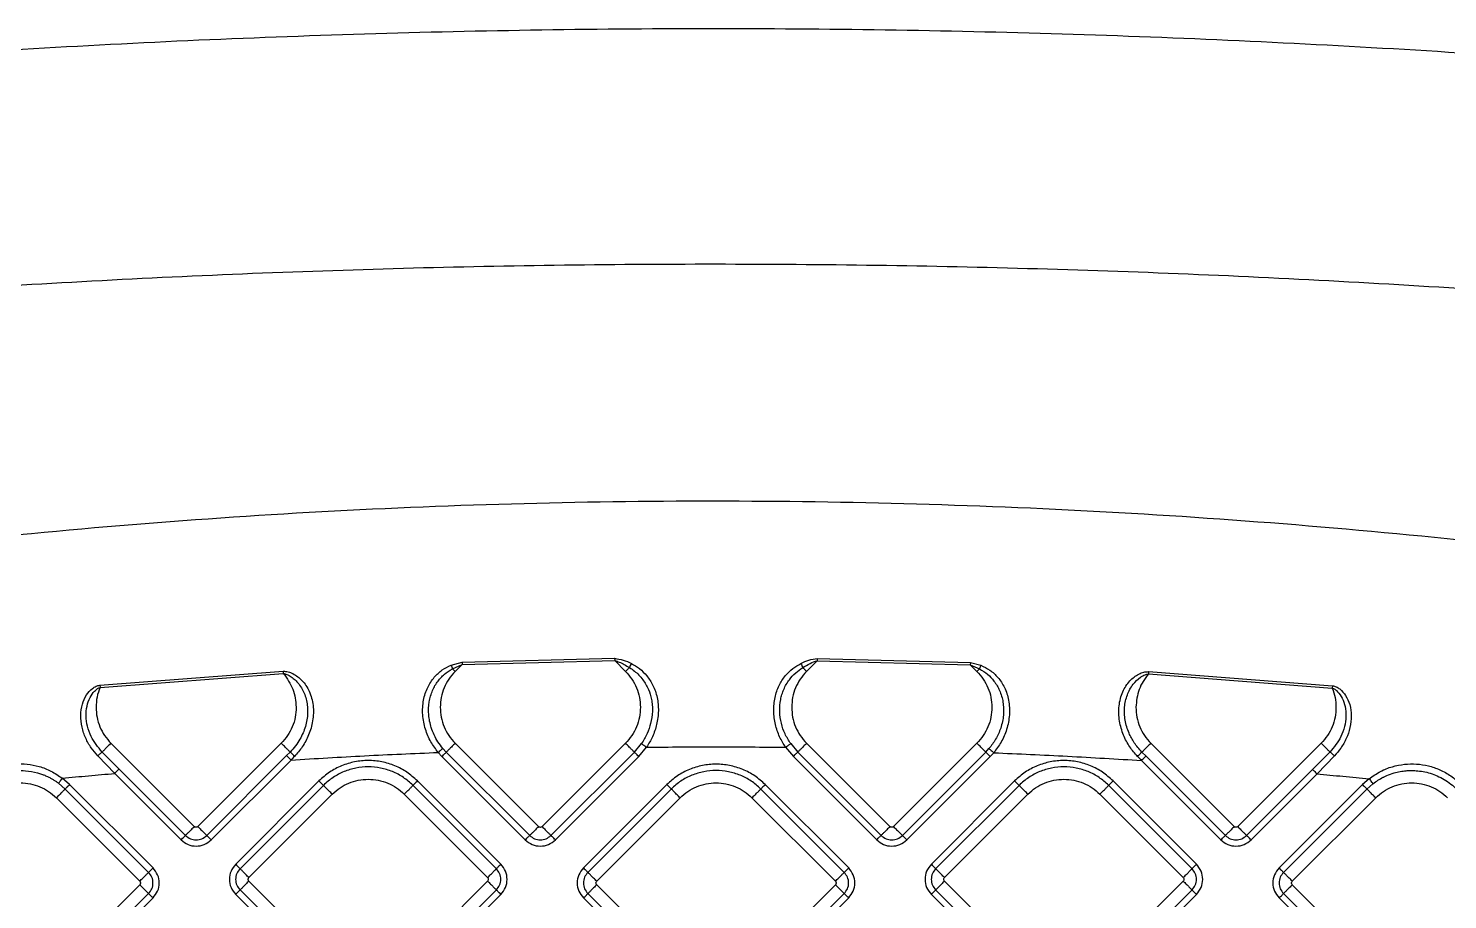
# Model space of a CAD drawing. Extents: x 400 to 501, y 484 to 634.
# Drawn here: x 445.02 to 456.23, y 563.69 to 570.58 of the extents above; entities that cross this region are included whole.
import ezdxf

# ---------------------------------------------------------------- set-up
doc = ezdxf.new("R2010")
doc.units = 0
doc.header["$MEASUREMENT"] = 0
doc.layers.add('DIM', color=3, linetype='Continuous')
doc.layers.add('GEOMETRY', color=3, linetype='Continuous', lineweight=25)

# ---------------------------------------------------------------- blocks, each defined once
blk = doc.blocks.new('2026 GRANDEE')
at = {"layer": 'GEOMETRY', "ltscale": 16}
for p, q in [((-2.069, -31.296), (-1.982, -31.273)), ((-1.982, -31.273), (-0.776, -31.242)), ((-1.982, -31.291), (-0.775, -31.26)), ((-1.982, -31.273), (-1.982, -31.291)), ((-0.776, -31.242), (-0.775, -31.26)), ((-0.775, -31.26), (-0.69, -31.345)), ((0.825, -31.261), (0.74, -31.345)), ((0.825, -31.243), (2.035, -31.275)), ((0.825, -31.243), (0.825, -31.261)), ((0.825, -31.261), (2.034, -31.293)), ((2.035, -31.275), (2.034, -31.293)), ((2.035, -31.275), (2.118, -31.297)), ((-4.843, -31.454), (-3.395, -31.344)), ((-4.841, -31.472), (-3.394, -31.361)), ((-2.058, -31.324), (-1.982, -31.291)), ((-2.058, -31.324), (-2.036, -31.345)), ((-1.982, -31.291), (-2.036, -31.345)), ((2.034, -31.293), (2.107, -31.324)), ((2.034, -31.293), (2.086, -31.345)), ((2.107, -31.324), (2.086, -31.345)), ((3.443, -31.347), (3.442, -31.364)), ((3.442, -31.364), (4.893, -31.477)), ((3.443, -31.347), (4.895, -31.459)), ((-4.843, -31.454), (-4.841, -31.472)), ((-4.097, -32.572), (-4.756, -31.913)), ((-3.41, -31.913), (-4.069, -32.572)), ((-2.133, -31.954), (-2.106, -31.983)), ((-1.377, -32.572), (-2.036, -31.913)), ((-0.69, -31.913), (-1.349, -32.572)), ((-0.62, -31.983), (-0.564, -31.916)), ((-0.586, -32.018), (-0.524, -31.944)), ((0.574, -31.945), (0.636, -32.018)), ((0.615, -31.916), (0.671, -31.983)), ((1.399, -32.572), (0.74, -31.913)), ((2.086, -31.913), (1.427, -32.572)), ((2.156, -31.983), (2.181, -31.956)), ((4.119, -32.572), (3.46, -31.913)), ((4.806, -31.913), (4.147, -32.572)), ((-4.726, -32.152), (-4.86, -32.013)), ((-4.692, -32.117), (-4.825, -31.983)), ((-3.999, -32.642), (-3.368, -32.011)), ((-3.964, -32.677), (-3.333, -32.046)), ((-3.34, -31.983), (-3.368, -32.011)), ((-2.17, -31.986), (-2.141, -32.018)), ((-2.141, -32.018), (-1.482, -32.677)), ((-2.106, -31.983), (-1.447, -32.642)), ((-1.279, -32.642), (-0.62, -31.983)), ((-1.244, -32.677), (-0.586, -32.018)), ((0.636, -32.018), (1.295, -32.677)), ((0.671, -31.983), (1.329, -32.642)), ((1.497, -32.642), (2.156, -31.983)), ((1.532, -32.677), (2.191, -32.018)), ((2.191, -32.018), (2.219, -31.988)), ((3.387, -32.049), (4.014, -32.677)), ((3.422, -32.015), (3.39, -31.983)), ((3.422, -32.015), (4.049, -32.642)), ((4.875, -31.983), (4.738, -32.121)), ((4.91, -32.013), (4.773, -32.156)), ((-4.726, -32.152), (-4.201, -32.677)), ((-4.692, -32.117), (-4.167, -32.642)), ((4.217, -32.642), (4.738, -32.121)), ((4.252, -32.677), (4.773, -32.156)), ((-5.117, -32.275), (-5.169, -32.229)), ((-5.082, -32.24), (-5.14, -32.19)), ((-4.458, -32.934), (-5.117, -32.275)), ((-4.423, -32.899), (-5.082, -32.24)), ((-3.112, -32.211), (-3.77, -32.87)), ((-3.077, -32.246), (-3.736, -32.905)), ((-1.71, -32.905), (-2.369, -32.246)), ((-1.675, -32.87), (-2.334, -32.211)), ((-0.364, -32.24), (-1.022, -32.899)), ((-0.329, -32.275), (-0.988, -32.934)), ((1.038, -32.934), (0.379, -32.275)), ((1.073, -32.899), (0.414, -32.24)), ((2.384, -32.211), (1.726, -32.87)), ((2.419, -32.246), (1.76, -32.905)), ((3.786, -32.905), (3.127, -32.246)), ((3.821, -32.87), (3.162, -32.211)), ((5.132, -32.24), (4.474, -32.899)), ((5.167, -32.275), (4.508, -32.934)), ((5.184, -32.194), (5.132, -32.24)), ((5.214, -32.233), (5.167, -32.275)), ((-5.187, -32.345), (-4.528, -33.003)), ((-3.666, -32.975), (-3.007, -32.316)), ((-2.439, -32.316), (-1.78, -32.975)), ((-0.918, -33.003), (-0.259, -32.345)), ((0.309, -32.345), (0.968, -33.003)), ((1.83, -32.975), (2.489, -32.316)), ((3.057, -32.316), (3.716, -32.975)), ((4.578, -33.003), (5.237, -32.345)), ((-4.528, -33.032), (-5.187, -33.69)), ((-3.736, -33.073), (-3.077, -33.732)), ((-3.007, -33.662), (-3.666, -33.003)), ((-1.78, -33.003), (-2.439, -33.662)), ((-2.369, -33.732), (-1.71, -33.073)), ((-0.259, -33.69), (-0.918, -33.032)), ((0.968, -33.032), (0.309, -33.69)), ((1.76, -33.073), (2.419, -33.732)), ((2.489, -33.662), (1.83, -33.003)), ((3.716, -33.003), (3.057, -33.662)), ((3.127, -33.732), (3.786, -33.073)), ((5.237, -33.69), (4.578, -33.032)), ((-5.117, -33.76), (-4.458, -33.101)), ((-5.082, -33.795), (-4.423, -33.136)), ((-3.77, -33.108), (-3.112, -33.767)), ((-2.334, -33.767), (-1.675, -33.108)), ((-1.022, -33.136), (-0.364, -33.795)), ((-0.988, -33.101), (-0.329, -33.76)), ((0.379, -33.76), (1.038, -33.101)), ((0.414, -33.795), (1.073, -33.136)), ((1.726, -33.108), (2.384, -33.767)), ((3.162, -33.767), (3.821, -33.108)), ((4.474, -33.136), (5.132, -33.795)), ((4.508, -33.101), (5.167, -33.76))]:
    blk.add_line(p, q, dxfattribs=at)
for points, knots in [([(-9.6, -26.76), (-9.143, -26.716), (-8.227, -26.628), (-6.844, -26.517), (-5.455, -26.424), (-4.062, -26.351), (-2.664, -26.3), (-1.265, -26.269), (0.136, -26.26), (1.536, -26.273), (2.935, -26.308), (4.332, -26.364), (5.725, -26.441), (7.113, -26.538), (8.495, -26.652), (9.409, -26.742), (9.866, -26.787)], [0, 0, 0, 0, 0.0715049, 0.142969, 0.2144031, 0.2858153, 0.3572122, 0.4285994, 0.4999823, 0.5713661, 0.6427545, 0.7141528, 0.7855683, 0.857009, 0.9284836, 1, 1, 1, 1]), ([(8.961, -28.564), (8.543, -28.526), (7.709, -28.45), (6.448, -28.354), (5.184, -28.274), (3.916, -28.21), (2.645, -28.164), (1.373, -28.135), (0.1, -28.125), (-1.174, -28.132), (-2.446, -28.158), (-3.717, -28.202), (-4.986, -28.263), (-6.251, -28.341), (-7.512, -28.434), (-8.347, -28.508), (-8.765, -28.546)], [0, 0, 0, 0, 0.0717224, 0.1433, 0.2147663, 0.2861506, 0.3574778, 0.4287693, 0.5000433, 0.5713156, 0.6426032, 0.7139244, 0.7852992, 0.8567506, 0.9283063, 1, 1, 1, 1]), ([(8.089, -30.581), (7.559, -30.509), (6.5, -30.365), (4.905, -30.206), (3.308, -30.09), (1.709, -30.019), (0.109, -29.993), (-1.491, -30.012), (-3.09, -30.077), (-4.687, -30.188), (-6.282, -30.341), (-7.342, -30.48), (-7.872, -30.55)], [0, 0, 0, 0, 0.100184, 0.200246, 0.30022, 0.400138, 0.500025, 0.599911, 0.699822, 0.799787, 0.899835, 1, 1, 1, 1]), ([(-0.776, -31.242), (-0.753, -31.246), (-0.707, -31.252), (-0.665, -31.272), (-0.644, -31.283)], [0, 0, 0, 0, 0.494165, 1, 1, 1, 1]), ([(-0.775, -31.26), (-0.763, -31.264), (-0.737, -31.271), (-0.699, -31.291), (-0.673, -31.307), (-0.659, -31.315)], [0, 0, 0, 0, 0.291844, 0.639754, 1, 1, 1, 1]), ([(-0.644, -31.283), (-0.622, -31.295), (-0.577, -31.322), (-0.518, -31.381), (-0.469, -31.457), (-0.436, -31.552), (-0.427, -31.657), (-0.441, -31.763), (-0.473, -31.861), (-0.507, -31.917), (-0.524, -31.944)], [0, 0, 0, 0, 0.099809, 0.208448, 0.328702, 0.461485, 0.602755, 0.743567, 0.87672, 1, 1, 1, 1]), ([(0.574, -31.945), (0.558, -31.918), (0.523, -31.861), (0.491, -31.764), (0.477, -31.658), (0.487, -31.552), (0.519, -31.458), (0.568, -31.381), (0.627, -31.322), (0.673, -31.295), (0.695, -31.283)], [0, 0, 0, 0, 0.1231739, 0.2562384, 0.3970503, 0.5383529, 0.6712251, 0.7915197, 0.9001936, 1, 1, 1, 1]), ([(0.695, -31.283), (0.716, -31.273), (0.757, -31.253), (0.802, -31.246), (0.825, -31.243)], [0, 0, 0, 0, 0.505797, 1, 1, 1, 1]), ([(0.695, -31.283), (0.698, -31.288), (0.703, -31.299), (0.708, -31.309), (0.71, -31.315)], [0, 0, 0, 0, 0.4999998, 1, 1, 1, 1]), ([(0.71, -31.315), (0.729, -31.303), (0.765, -31.281), (0.805, -31.267), (0.825, -31.261)], [0, 0, 0, 0, 0.517812, 1, 1, 1, 1]), ([(-3.395, -31.344), (-3.382, -31.345), (-3.355, -31.346), (-3.302, -31.369), (-3.239, -31.417), (-3.183, -31.504), (-3.153, -31.615), (-3.157, -31.735), (-3.189, -31.846), (-3.239, -31.941), (-3.284, -31.993), (-3.305, -32.017)], [0, 0, 0, 0, 0.047285, 0.096728, 0.205341, 0.331028, 0.472874, 0.619309, 0.757575, 0.883956, 1, 1, 1, 1]), ([(-3.395, -31.344), (-3.395, -31.347), (-3.395, -31.352), (-3.395, -31.358), (-3.394, -31.361)], [0, 0, 0, 0, 0.5, 1, 1, 1, 1]), ([(-3.394, -31.361), (-3.385, -31.364), (-3.362, -31.369), (-3.331, -31.388), (-3.299, -31.413), (-3.259, -31.457), (-3.22, -31.528), (-3.199, -31.626), (-3.203, -31.73), (-3.229, -31.817), (-3.263, -31.884), (-3.296, -31.936), (-3.325, -31.967), (-3.34, -31.983)], [0, 0, 0, 0, 0.03895, 0.094316, 0.145461, 0.203361, 0.33417, 0.47001, 0.608583, 0.754768, 0.830078, 0.911822, 1, 1, 1, 1]), ([(-2.17, -31.986), (-2.19, -31.959), (-2.233, -31.902), (-2.275, -31.801), (-2.297, -31.688), (-2.291, -31.574), (-2.258, -31.473), (-2.206, -31.392), (-2.142, -31.332), (-2.093, -31.308), (-2.069, -31.296)], [0, 0, 0, 0, 0.123259, 0.257411, 0.400455, 0.54382, 0.676887, 0.795728, 0.902287, 1, 1, 1, 1]), ([(-2.133, -31.954), (-2.146, -31.937), (-2.173, -31.903), (-2.203, -31.848), (-2.231, -31.777), (-2.249, -31.689), (-2.246, -31.604), (-2.231, -31.54), (-2.216, -31.497), (-2.196, -31.457), (-2.173, -31.423), (-2.148, -31.394), (-2.112, -31.358), (-2.08, -31.338), (-2.058, -31.324)], [0, 0, 0, 0, 0.089445, 0.173678, 0.258713, 0.40116, 0.541255, 0.606377, 0.673466, 0.73129, 0.792293, 0.841523, 0.892718, 1, 1, 1, 1]), ([(-0.659, -31.315), (-0.646, -31.324), (-0.619, -31.341), (-0.584, -31.374), (-0.554, -31.41), (-0.529, -31.448), (-0.503, -31.499), (-0.486, -31.555), (-0.478, -31.613), (-0.477, -31.677), (-0.488, -31.753), (-0.517, -31.84), (-0.548, -31.89), (-0.564, -31.916)], [0, 0, 0, 0, 0.073095, 0.140889, 0.211453, 0.278306, 0.342753, 0.463484, 0.533301, 0.60335, 0.743729, 0.86702, 1, 1, 1, 1]), ([(0.615, -31.916), (0.599, -31.891), (0.567, -31.841), (0.538, -31.754), (0.525, -31.661), (0.531, -31.584), (0.545, -31.527), (0.565, -31.473), (0.599, -31.413), (0.651, -31.355), (0.691, -31.328), (0.71, -31.315)], [0, 0, 0, 0, 0.130089, 0.258156, 0.397671, 0.536402, 0.595559, 0.657466, 0.788608, 0.898133, 1, 1, 1, 1]), ([(2.118, -31.297), (2.116, -31.301), (2.112, -31.31), (2.109, -31.32), (2.107, -31.324)], [0, 0, 0, 0, 0.5, 1, 1, 1, 1]), ([(2.107, -31.324), (2.129, -31.338), (2.172, -31.365), (2.216, -31.414), (2.246, -31.458), (2.266, -31.498), (2.282, -31.541), (2.293, -31.589), (2.297, -31.639), (2.296, -31.708), (2.278, -31.792), (2.238, -31.882), (2.2, -31.932), (2.181, -31.956)], [0, 0, 0, 0, 0.106177, 0.207442, 0.268457, 0.326287, 0.39331, 0.4586, 0.530046, 0.60096, 0.742964, 0.876673, 1, 1, 1, 1]), ([(2.118, -31.297), (2.142, -31.309), (2.192, -31.333), (2.256, -31.393), (2.309, -31.474), (2.341, -31.575), (2.347, -31.689), (2.325, -31.803), (2.282, -31.904), (2.239, -31.961), (2.219, -31.988)], [0, 0, 0, 0, 0.097612, 0.204118, 0.322954, 0.456124, 0.599622, 0.742694, 0.876834, 1, 1, 1, 1]), ([(3.355, -32.017), (3.334, -31.993), (3.289, -31.942), (3.24, -31.847), (3.208, -31.737), (3.204, -31.618), (3.232, -31.508), (3.288, -31.42), (3.35, -31.372), (3.403, -31.349), (3.43, -31.348), (3.443, -31.347)], [0, 0, 0, 0, 0.115923, 0.242116, 0.380119, 0.526402, 0.668419, 0.794427, 0.903256, 0.952755, 1, 1, 1, 1]), ([(3.39, -31.983), (3.379, -31.971), (3.357, -31.948), (3.329, -31.91), (3.306, -31.872), (3.278, -31.814), (3.259, -31.749), (3.251, -31.679), (3.252, -31.612), (3.27, -31.53), (3.314, -31.449), (3.362, -31.402), (3.396, -31.381), (3.417, -31.37), (3.433, -31.367), (3.442, -31.364)], [0, 0, 0, 0, 0.066627, 0.12966, 0.189099, 0.245139, 0.39113, 0.461379, 0.529755, 0.666082, 0.796897, 0.905791, 0.935652, 0.961147, 1, 1, 1, 1]), ([(-4.86, -32.013), (-4.878, -31.993), (-4.915, -31.95), (-4.958, -31.873), (-4.988, -31.786), (-4.998, -31.694), (-4.986, -31.606), (-4.954, -31.533), (-4.912, -31.486), (-4.874, -31.461), (-4.853, -31.457), (-4.843, -31.454)], [0, 0, 0, 0, 0.121566, 0.252461, 0.392262, 0.53598, 0.673421, 0.796593, 0.904145, 0.953142, 1, 1, 1, 1]), ([(-4.825, -31.983), (-4.857, -31.943), (-4.908, -31.882), (-4.943, -31.781), (-4.955, -31.699), (-4.948, -31.621), (-4.925, -31.554), (-4.893, -31.508), (-4.864, -31.482), (-4.848, -31.475), (-4.841, -31.472)], [0, 0, 0, 0, 0.2559231, 0.4024635, 0.5416886, 0.6795868, 0.802968, 0.9099083, 0.9623742, 1, 1, 1, 1]), ([(4.893, -31.477), (4.9, -31.48), (4.916, -31.486), (4.945, -31.513), (4.975, -31.558), (4.998, -31.625), (5.005, -31.702), (4.993, -31.783), (4.957, -31.883), (4.907, -31.944), (4.875, -31.983)], [0, 0, 0, 0, 0.0375167, 0.089894, 0.1969002, 0.3205002, 0.458484, 0.5975488, 0.7440856, 1, 1, 1, 1]), ([(4.895, -31.459), (4.905, -31.461), (4.926, -31.466), (4.964, -31.491), (5.004, -31.537), (5.036, -31.61), (5.048, -31.697), (5.037, -31.789), (5.007, -31.875), (4.964, -31.951), (4.928, -31.993), (4.91, -32.013)], [0, 0, 0, 0, 0.04687, 0.095899, 0.203598, 0.32696, 0.464466, 0.608066, 0.747686, 0.878471, 1, 1, 1, 1]), ([(-0.524, -31.944), (-0.341, -31.943), (0.025, -31.94), (0.391, -31.943), (0.574, -31.945)], [0, 0, 0, 0, 0.4999994, 1, 1, 1, 1]), ([(-4.86, -32.013), (-4.856, -32.01), (-4.848, -32.002), (-4.837, -31.993), (-4.829, -31.985), (-4.826, -31.983), (-4.825, -31.983)], [0, 0, 0, 0, 0.2499971, 0.5, 0.7500029, 1, 1, 1, 1]), ([(-3.305, -32.017), (-3.309, -32.013), (-3.317, -32.005), (-3.328, -31.994), (-3.337, -31.986), (-3.339, -31.984), (-3.34, -31.983)], [0, 0, 0, 0, 0.249996, 0.5, 0.750004, 1, 1, 1, 1]), ([(-3.333, -32.046), (-3.139, -32.034), (-2.752, -32.011), (-2.364, -31.994), (-2.17, -31.986)], [0, 0, 0, 0, 0.500052, 1, 1, 1, 1]), ([(-3.305, -32.017), (-3.31, -32.022), (-3.319, -32.032), (-3.329, -32.041), (-3.333, -32.046)], [0, 0, 0, 0, 0.500027, 1, 1, 1, 1]), ([(2.219, -31.988), (2.413, -31.997), (2.803, -32.014), (3.192, -32.038), (3.387, -32.049)], [0, 0, 0, 0, 0.499947, 1, 1, 1, 1]), ([(3.355, -32.017), (3.359, -32.013), (3.368, -32.005), (3.378, -31.994), (3.387, -31.986), (3.389, -31.984), (3.39, -31.983)], [0, 0, 0, 0, 0.249996, 0.5, 0.750004, 1, 1, 1, 1]), ([(3.387, -32.049), (3.382, -32.044), (3.371, -32.033), (3.361, -32.023), (3.355, -32.017)], [0, 0, 0, 0, 0.49997, 1, 1, 1, 1]), ([(4.91, -32.013), (4.906, -32.01), (4.898, -32.002), (4.888, -31.992), (4.879, -31.985), (4.876, -31.983), (4.875, -31.983)], [0, 0, 0, 0, 0.249997, 0.5, 0.750003, 1, 1, 1, 1]), ([(-5.86, -32.239), (-5.834, -32.216), (-5.784, -32.17), (-5.696, -32.122), (-5.606, -32.09), (-5.512, -32.075), (-5.416, -32.076), (-5.321, -32.095), (-5.226, -32.131), (-5.169, -32.17), (-5.14, -32.19)], [0, 0, 0, 0, 0.131662, 0.25662, 0.377564, 0.496792, 0.616354, 0.738406, 0.865341, 1, 1, 1, 1]), ([(-5.825, -32.275), (-5.801, -32.254), (-5.756, -32.213), (-5.675, -32.169), (-5.592, -32.141), (-5.509, -32.128), (-5.424, -32.129), (-5.355, -32.141), (-5.306, -32.156), (-5.278, -32.167), (-5.252, -32.178), (-5.228, -32.191), (-5.206, -32.204), (-5.187, -32.216), (-5.175, -32.225), (-5.169, -32.229)], [0, 0, 0, 0, 0.131087, 0.255985, 0.383462, 0.496877, 0.60622, 0.739103, 0.78637, 0.823275, 0.865969, 0.90324, 0.938003, 0.970256, 1, 1, 1, 1]), ([(-5.14, -32.19), (-5.071, -32.183), (-4.933, -32.17), (-4.795, -32.158), (-4.726, -32.152)], [0, 0, 0, 0, 0.500035, 1, 1, 1, 1]), ([(4.773, -32.156), (4.841, -32.162), (4.978, -32.174), (5.116, -32.188), (5.184, -32.194)], [0, 0, 0, 0, 0.499965, 1, 1, 1, 1]), ([(5.184, -32.194), (5.214, -32.174), (5.271, -32.133), (5.366, -32.096), (5.463, -32.077), (5.559, -32.075), (5.654, -32.089), (5.745, -32.121), (5.834, -32.17), (5.884, -32.216), (5.91, -32.239)], [0, 0, 0, 0, 0.13516, 0.262306, 0.384418, 0.503945, 0.623023, 0.743794, 0.868553, 1, 1, 1, 1]), ([(5.214, -32.233), (5.241, -32.215), (5.27, -32.195), (5.304, -32.178), (5.314, -32.173), (5.339, -32.162), (5.378, -32.148), (5.429, -32.137), (5.475, -32.13), (5.516, -32.128), (5.562, -32.13), (5.612, -32.136), (5.668, -32.15), (5.724, -32.17), (5.779, -32.199), (5.83, -32.233), (5.861, -32.262), (5.875, -32.275)], [0, 0, 0, 0, 0.134267, 0.144566, 0.159215, 0.178215, 0.261255, 0.330865, 0.394459, 0.452043, 0.503622, 0.582264, 0.662487, 0.744303, 0.827459, 0.918933, 1, 1, 1, 1]), ([(-4.069, -32.572), (-4.071, -32.574), (-4.075, -32.577), (-4.083, -32.578), (-4.091, -32.577), (-4.095, -32.574), (-4.097, -32.572)], [0, 0, 0, 0, 0.250227, 0.500001, 0.749773, 1, 1, 1, 1]), ([(-1.349, -32.572), (-1.351, -32.574), (-1.355, -32.577), (-1.363, -32.579), (-1.371, -32.577), (-1.375, -32.574), (-1.377, -32.572)], [0, 0, 0, 0, 0.250227, 0.500001, 0.749773, 1, 1, 1, 1]), ([(1.427, -32.572), (1.425, -32.574), (1.421, -32.577), (1.413, -32.578), (1.405, -32.577), (1.401, -32.574), (1.399, -32.572)], [0, 0, 0, 0, 0.2502111, 0.5001356, 0.7500615, 1, 1, 1, 1]), ([(4.147, -32.572), (4.145, -32.574), (4.141, -32.577), (4.133, -32.578), (4.125, -32.577), (4.121, -32.574), (4.119, -32.572)], [0, 0, 0, 0, 0.250211, 0.500136, 0.750062, 1, 1, 1, 1]), ([(-4.201, -32.677), (-4.184, -32.69), (-4.149, -32.718), (-4.083, -32.73), (-4.016, -32.718), (-3.981, -32.69), (-3.964, -32.677)], [0, 0, 0, 0, 0.250039, 0.499994, 0.749965, 1, 1, 1, 1]), ([(-4.167, -32.642), (-4.154, -32.652), (-4.13, -32.671), (-4.083, -32.679), (-4.036, -32.671), (-4.011, -32.652), (-3.999, -32.642)], [0, 0, 0, 0, 0.2499848, 0.4999945, 0.7500184, 1, 1, 1, 1]), ([(-1.482, -32.677), (-1.465, -32.691), (-1.43, -32.718), (-1.363, -32.73), (-1.296, -32.718), (-1.262, -32.691), (-1.244, -32.677)], [0, 0, 0, 0, 0.250039, 0.499994, 0.749965, 1, 1, 1, 1]), ([(-1.447, -32.642), (-1.435, -32.652), (-1.41, -32.671), (-1.363, -32.679), (-1.316, -32.671), (-1.292, -32.652), (-1.279, -32.642)], [0, 0, 0, 0, 0.249985, 0.499995, 0.750018, 1, 1, 1, 1]), ([(1.295, -32.677), (1.312, -32.69), (1.347, -32.718), (1.413, -32.73), (1.48, -32.718), (1.515, -32.69), (1.532, -32.677)], [0, 0, 0, 0, 0.250033, 0.500005, 0.749962, 1, 1, 1, 1]), ([(1.329, -32.642), (1.342, -32.652), (1.366, -32.671), (1.413, -32.679), (1.46, -32.671), (1.485, -32.652), (1.497, -32.642)], [0, 0, 0, 0, 0.2499889, 0.5000051, 0.7500112, 1, 1, 1, 1]), ([(4.014, -32.677), (4.031, -32.691), (4.066, -32.718), (4.133, -32.73), (4.2, -32.718), (4.234, -32.691), (4.252, -32.677)], [0, 0, 0, 0, 0.250033, 0.500005, 0.749962, 1, 1, 1, 1]), ([(4.049, -32.642), (4.061, -32.652), (4.086, -32.671), (4.133, -32.679), (4.18, -32.671), (4.204, -32.652), (4.217, -32.642)], [0, 0, 0, 0, 0.249989, 0.500005, 0.750011, 1, 1, 1, 1]), ([(-4.458, -33.101), (-4.449, -33.089), (-4.429, -33.065), (-4.421, -33.018), (-4.429, -32.97), (-4.449, -32.946), (-4.458, -32.934)], [0, 0, 0, 0, 0.2499848, 0.4999945, 0.7500184, 1, 1, 1, 1]), ([(-4.423, -33.136), (-4.41, -33.119), (-4.382, -33.084), (-4.37, -33.018), (-4.382, -32.951), (-4.41, -32.916), (-4.423, -32.899)], [0, 0, 0, 0, 0.250039, 0.499994, 0.749965, 1, 1, 1, 1]), ([(-3.77, -32.87), (-3.784, -32.888), (-3.812, -32.922), (-3.824, -32.989), (-3.812, -33.056), (-3.784, -33.09), (-3.77, -33.108)], [0, 0, 0, 0, 0.250039, 0.499994, 0.749965, 1, 1, 1, 1]), ([(-3.736, -32.905), (-3.745, -32.917), (-3.765, -32.942), (-3.773, -32.989), (-3.765, -33.036), (-3.745, -33.061), (-3.736, -33.073)], [0, 0, 0, 0, 0.249985, 0.499995, 0.750018, 1, 1, 1, 1]), ([(-1.71, -33.073), (-1.701, -33.061), (-1.681, -33.036), (-1.673, -32.989), (-1.681, -32.942), (-1.701, -32.917), (-1.71, -32.905)], [0, 0, 0, 0, 0.249985, 0.499995, 0.750018, 1, 1, 1, 1]), ([(-1.675, -33.108), (-1.662, -33.09), (-1.634, -33.056), (-1.622, -32.989), (-1.634, -32.922), (-1.662, -32.888), (-1.675, -32.87)], [0, 0, 0, 0, 0.2500385, 0.4999937, 0.7499651, 1, 1, 1, 1]), ([(-1.022, -32.899), (-1.036, -32.916), (-1.064, -32.951), (-1.076, -33.018), (-1.064, -33.084), (-1.036, -33.119), (-1.022, -33.136)], [0, 0, 0, 0, 0.250039, 0.499994, 0.749965, 1, 1, 1, 1]), ([(-0.988, -32.934), (-0.997, -32.946), (-1.017, -32.97), (-1.025, -33.018), (-1.017, -33.065), (-0.997, -33.089), (-0.988, -33.101)], [0, 0, 0, 0, 0.249985, 0.499995, 0.750018, 1, 1, 1, 1]), ([(1.038, -33.101), (1.047, -33.089), (1.067, -33.065), (1.075, -33.018), (1.067, -32.97), (1.047, -32.946), (1.038, -32.934)], [0, 0, 0, 0, 0.249985, 0.499995, 0.750018, 1, 1, 1, 1]), ([(1.073, -33.136), (1.086, -33.119), (1.114, -33.084), (1.126, -33.018), (1.114, -32.951), (1.086, -32.916), (1.073, -32.899)], [0, 0, 0, 0, 0.2500385, 0.4999937, 0.7499651, 1, 1, 1, 1]), ([(1.726, -32.87), (1.712, -32.888), (1.684, -32.922), (1.672, -32.989), (1.684, -33.056), (1.712, -33.09), (1.726, -33.108)], [0, 0, 0, 0, 0.2500385, 0.4999937, 0.7499651, 1, 1, 1, 1]), ([(1.76, -32.905), (1.751, -32.917), (1.731, -32.942), (1.723, -32.989), (1.731, -33.036), (1.751, -33.061), (1.76, -33.073)], [0, 0, 0, 0, 0.249985, 0.499995, 0.750018, 1, 1, 1, 1]), ([(3.786, -33.073), (3.795, -33.061), (3.815, -33.036), (3.823, -32.989), (3.815, -32.942), (3.795, -32.917), (3.786, -32.905)], [0, 0, 0, 0, 0.249985, 0.499995, 0.750018, 1, 1, 1, 1]), ([(3.821, -33.108), (3.834, -33.09), (3.862, -33.056), (3.874, -32.989), (3.862, -32.922), (3.834, -32.888), (3.821, -32.87)], [0, 0, 0, 0, 0.250039, 0.499994, 0.749965, 1, 1, 1, 1]), ([(4.474, -32.899), (4.46, -32.916), (4.432, -32.951), (4.42, -33.018), (4.432, -33.084), (4.46, -33.119), (4.474, -33.136)], [0, 0, 0, 0, 0.250039, 0.499994, 0.749965, 1, 1, 1, 1]), ([(4.508, -32.934), (4.499, -32.946), (4.479, -32.97), (4.471, -33.018), (4.479, -33.065), (4.499, -33.089), (4.508, -33.101)], [0, 0, 0, 0, 0.249985, 0.499995, 0.750018, 1, 1, 1, 1]), ([(-4.528, -33.003), (-4.526, -33.005), (-4.523, -33.01), (-4.522, -33.018), (-4.523, -33.025), (-4.526, -33.03), (-4.528, -33.032)], [0, 0, 0, 0, 0.250227, 0.500001, 0.749773, 1, 1, 1, 1]), ([(-3.666, -33.003), (-3.667, -33.001), (-3.671, -32.997), (-3.672, -32.989), (-3.671, -32.981), (-3.667, -32.977), (-3.666, -32.975)], [0, 0, 0, 0, 0.2502271, 0.500001, 0.7497726, 1, 1, 1, 1]), ([(-1.78, -32.975), (-1.778, -32.977), (-1.775, -32.981), (-1.774, -32.989), (-1.775, -32.997), (-1.778, -33.001), (-1.78, -33.003)], [0, 0, 0, 0, 0.250227, 0.500001, 0.749773, 1, 1, 1, 1]), ([(-0.918, -33.032), (-0.919, -33.03), (-0.923, -33.025), (-0.924, -33.018), (-0.923, -33.01), (-0.919, -33.005), (-0.918, -33.003)], [0, 0, 0, 0, 0.250227, 0.500001, 0.749773, 1, 1, 1, 1]), ([(0.968, -33.003), (0.97, -33.005), (0.973, -33.01), (0.974, -33.018), (0.973, -33.025), (0.97, -33.03), (0.968, -33.032)], [0, 0, 0, 0, 0.250227, 0.500001, 0.749773, 1, 1, 1, 1]), ([(1.83, -33.003), (1.829, -33.001), (1.825, -32.997), (1.824, -32.989), (1.825, -32.981), (1.829, -32.977), (1.83, -32.975)], [0, 0, 0, 0, 0.2502271, 0.500001, 0.7497726, 1, 1, 1, 1]), ([(3.716, -32.975), (3.718, -32.977), (3.721, -32.981), (3.722, -32.989), (3.721, -32.997), (3.718, -33.001), (3.716, -33.003)], [0, 0, 0, 0, 0.2502271, 0.500001, 0.7497726, 1, 1, 1, 1]), ([(4.578, -33.032), (4.577, -33.03), (4.573, -33.025), (4.572, -33.018), (4.573, -33.01), (4.577, -33.005), (4.578, -33.003)], [0, 0, 0, 0, 0.250227, 0.500001, 0.749773, 1, 1, 1, 1])]:
    blk.add_open_spline(points, degree=3, knots=knots, dxfattribs=at)
for points in [[(-0.644, -31.283), (-0.647, -31.288), (-0.653, -31.298), (-0.657, -31.309), (-0.659, -31.315)], [(-3.394, -31.361), (-3.365, -31.401), (-3.306, -31.481), (-3.297, -31.58), (-3.292, -31.629)], [(-2.036, -31.345), (-2.054, -31.365), (-2.089, -31.404), (-2.125, -31.475), (-2.149, -31.55), (-2.152, -31.603), (-2.154, -31.629)], [(-2.069, -31.296), (-2.067, -31.301), (-2.063, -31.31), (-2.059, -31.319), (-2.058, -31.324)], [(-0.659, -31.315), (-0.664, -31.319), (-0.674, -31.329), (-0.685, -31.34), (-0.69, -31.345)], [(-0.69, -31.345), (-0.673, -31.365), (-0.638, -31.404), (-0.601, -31.475), (-0.577, -31.55), (-0.574, -31.603), (-0.573, -31.629)], [(0.74, -31.345), (0.723, -31.365), (0.688, -31.404), (0.651, -31.475), (0.627, -31.55), (0.624, -31.603), (0.623, -31.629)], [(0.71, -31.315), (0.715, -31.32), (0.725, -31.329), (0.735, -31.34), (0.74, -31.345)], [(2.086, -31.345), (2.104, -31.365), (2.139, -31.404), (2.175, -31.475), (2.2, -31.55), (2.203, -31.603), (2.204, -31.629)], [(3.442, -31.364), (3.413, -31.404), (3.356, -31.483), (3.347, -31.581), (3.342, -31.629)], [(-4.841, -31.472), (-4.851, -31.497), (-4.869, -31.548), (-4.872, -31.602), (-4.873, -31.629)], [(4.895, -31.459), (4.895, -31.462), (4.894, -31.468), (4.894, -31.474), (4.893, -31.477)], [(4.893, -31.477), (4.902, -31.501), (4.92, -31.551), (4.922, -31.603), (4.923, -31.629)], [(-4.873, -31.629), (-4.872, -31.656), (-4.869, -31.708), (-4.845, -31.784), (-4.808, -31.854), (-4.773, -31.894), (-4.756, -31.913)], [(-3.292, -31.629), (-3.293, -31.656), (-3.296, -31.708), (-3.321, -31.784), (-3.357, -31.854), (-3.392, -31.894), (-3.41, -31.913)], [(-2.154, -31.629), (-2.152, -31.656), (-2.149, -31.708), (-2.125, -31.784), (-2.089, -31.854), (-2.054, -31.894), (-2.036, -31.913)], [(-0.573, -31.629), (-0.574, -31.656), (-0.577, -31.708), (-0.601, -31.784), (-0.638, -31.854), (-0.673, -31.894), (-0.69, -31.913)], [(0.623, -31.629), (0.624, -31.656), (0.627, -31.708), (0.651, -31.784), (0.688, -31.854), (0.723, -31.894), (0.74, -31.913)], [(2.204, -31.629), (2.203, -31.656), (2.2, -31.708), (2.175, -31.784), (2.139, -31.854), (2.104, -31.894), (2.086, -31.913)], [(3.342, -31.629), (3.344, -31.656), (3.347, -31.708), (3.371, -31.784), (3.407, -31.854), (3.442, -31.894), (3.46, -31.913)], [(4.923, -31.629), (4.922, -31.656), (4.919, -31.708), (4.895, -31.784), (4.858, -31.854), (4.823, -31.894), (4.806, -31.913)], [(-4.756, -31.913), (-4.764, -31.921), (-4.78, -31.937), (-4.801, -31.959), (-4.818, -31.975), (-4.822, -31.98), (-4.825, -31.983)], [(-3.34, -31.983), (-3.342, -31.981), (-3.347, -31.976), (-3.363, -31.96), (-3.385, -31.938), (-3.401, -31.922), (-3.41, -31.913)], [(-2.17, -31.986), (-2.166, -31.982), (-2.157, -31.974), (-2.145, -31.965), (-2.136, -31.957), (-2.134, -31.955), (-2.133, -31.954)], [(-2.036, -31.913), (-2.044, -31.922), (-2.061, -31.938), (-2.083, -31.96), (-2.099, -31.976), (-2.104, -31.981), (-2.106, -31.983)], [(-0.62, -31.983), (-0.623, -31.981), (-0.627, -31.976), (-0.644, -31.96), (-0.665, -31.938), (-0.682, -31.922), (-0.69, -31.913)], [(-0.564, -31.916), (-0.563, -31.917), (-0.56, -31.919), (-0.551, -31.925), (-0.538, -31.934), (-0.529, -31.941), (-0.524, -31.944)], [(0.574, -31.945), (0.579, -31.941), (0.589, -31.935), (0.601, -31.926), (0.611, -31.919), (0.613, -31.917), (0.615, -31.916)], [(0.74, -31.913), (0.732, -31.922), (0.716, -31.938), (0.694, -31.96), (0.677, -31.976), (0.673, -31.981), (0.671, -31.983)], [(2.156, -31.983), (2.154, -31.981), (2.149, -31.976), (2.133, -31.96), (2.111, -31.938), (2.095, -31.922), (2.086, -31.913)], [(2.181, -31.956), (2.183, -31.957), (2.185, -31.959), (2.194, -31.966), (2.205, -31.976), (2.214, -31.984), (2.219, -31.988)], [(3.46, -31.913), (3.452, -31.922), (3.435, -31.938), (3.413, -31.96), (3.397, -31.976), (3.392, -31.981), (3.39, -31.983)], [(4.875, -31.983), (4.873, -31.98), (4.868, -31.975), (4.851, -31.959), (4.83, -31.937), (4.814, -31.921), (4.806, -31.913)], [(-3.368, -32.011), (-3.367, -32.012), (-3.365, -32.014), (-3.356, -32.023), (-3.346, -32.034), (-3.337, -32.042), (-3.333, -32.046)], [(-2.334, -32.211), (-2.361, -32.187), (-2.415, -32.139), (-2.511, -32.089), (-2.615, -32.057), (-2.723, -32.047), (-2.831, -32.057), (-2.934, -32.089), (-3.031, -32.139), (-3.085, -32.187), (-3.112, -32.211)], [(-2.141, -32.018), (-2.137, -32.014), (-2.128, -32.006), (-2.117, -31.995), (-2.109, -31.986), (-2.107, -31.984), (-2.106, -31.983)], [(-0.586, -32.018), (-0.59, -32.014), (-0.598, -32.006), (-0.609, -31.995), (-0.617, -31.986), (-0.619, -31.984), (-0.62, -31.983)], [(0.636, -32.018), (0.64, -32.014), (0.648, -32.005), (0.659, -31.995), (0.667, -31.986), (0.67, -31.984), (0.671, -31.983)], [(2.191, -32.018), (2.187, -32.014), (2.178, -32.005), (2.168, -31.995), (2.159, -31.986), (2.157, -31.984), (2.156, -31.983)], [(3.162, -32.211), (3.135, -32.187), (3.081, -32.139), (2.985, -32.089), (2.881, -32.057), (2.773, -32.047), (2.665, -32.057), (2.562, -32.089), (2.465, -32.139), (2.411, -32.187), (2.384, -32.211)], [(3.387, -32.049), (3.391, -32.045), (3.399, -32.037), (3.41, -32.026), (3.418, -32.018), (3.421, -32.016), (3.422, -32.015)], [(-4.726, -32.152), (-4.722, -32.147), (-4.714, -32.139), (-4.703, -32.128), (-4.695, -32.12), (-4.693, -32.118), (-4.692, -32.117)], [(-2.369, -32.246), (-2.394, -32.224), (-2.443, -32.181), (-2.53, -32.135), (-2.625, -32.106), (-2.723, -32.097), (-2.821, -32.106), (-2.915, -32.135), (-3.003, -32.181), (-3.052, -32.224), (-3.077, -32.246)], [(0.414, -32.24), (0.387, -32.216), (0.333, -32.168), (0.237, -32.118), (0.133, -32.086), (0.025, -32.075), (-0.083, -32.086), (-0.186, -32.118), (-0.283, -32.168), (-0.337, -32.216), (-0.364, -32.24)], [(0.379, -32.275), (0.354, -32.253), (0.305, -32.209), (0.218, -32.164), (0.123, -32.135), (0.025, -32.125), (-0.073, -32.135), (-0.167, -32.164), (-0.255, -32.209), (-0.304, -32.253), (-0.329, -32.275)], [(3.127, -32.246), (3.102, -32.224), (3.053, -32.181), (2.966, -32.135), (2.871, -32.106), (2.773, -32.097), (2.675, -32.106), (2.581, -32.135), (2.493, -32.181), (2.444, -32.224), (2.419, -32.246)], [(4.738, -32.121), (4.739, -32.122), (4.741, -32.124), (4.749, -32.132), (4.76, -32.143), (4.768, -32.152), (4.773, -32.156)], [(-5.755, -32.345), (-5.735, -32.327), (-5.696, -32.292), (-5.626, -32.255), (-5.55, -32.232), (-5.471, -32.224), (-5.392, -32.232), (-5.316, -32.255), (-5.246, -32.292), (-5.207, -32.327), (-5.187, -32.345)], [(-5.117, -32.275), (-5.119, -32.277), (-5.124, -32.281), (-5.14, -32.298), (-5.162, -32.32), (-5.179, -32.336), (-5.187, -32.345)], [(-5.169, -32.229), (-5.168, -32.228), (-5.167, -32.226), (-5.16, -32.216), (-5.15, -32.204), (-5.143, -32.195), (-5.14, -32.19)], [(-5.082, -32.24), (-5.086, -32.244), (-5.095, -32.252), (-5.106, -32.263), (-5.114, -32.271), (-5.116, -32.274), (-5.117, -32.275)], [(-3.112, -32.211), (-3.107, -32.216), (-3.099, -32.224), (-3.088, -32.235), (-3.08, -32.243), (-3.078, -32.245), (-3.077, -32.246)], [(-3.007, -32.316), (-3.015, -32.308), (-3.032, -32.291), (-3.053, -32.27), (-3.07, -32.253), (-3.074, -32.249), (-3.077, -32.246)], [(-3.007, -32.316), (-2.987, -32.298), (-2.948, -32.263), (-2.877, -32.227), (-2.802, -32.203), (-2.723, -32.196), (-2.644, -32.203), (-2.568, -32.227), (-2.498, -32.263), (-2.458, -32.298), (-2.439, -32.316)], [(-2.439, -32.316), (-2.431, -32.308), (-2.414, -32.291), (-2.392, -32.27), (-2.376, -32.253), (-2.371, -32.249), (-2.369, -32.246)], [(-2.334, -32.211), (-2.338, -32.216), (-2.347, -32.224), (-2.357, -32.235), (-2.366, -32.243), (-2.368, -32.245), (-2.369, -32.246)], [(-0.364, -32.24), (-0.359, -32.244), (-0.351, -32.252), (-0.34, -32.263), (-0.332, -32.271), (-0.33, -32.274), (-0.329, -32.275)], [(-0.259, -32.345), (-0.267, -32.336), (-0.284, -32.32), (-0.305, -32.298), (-0.322, -32.281), (-0.326, -32.277), (-0.329, -32.275)], [(-0.259, -32.345), (-0.239, -32.327), (-0.2, -32.292), (-0.13, -32.255), (-0.054, -32.232), (0.025, -32.224), (0.104, -32.232), (0.18, -32.255), (0.25, -32.292), (0.289, -32.327), (0.309, -32.345)], [(0.309, -32.345), (0.317, -32.336), (0.334, -32.32), (0.356, -32.298), (0.372, -32.281), (0.377, -32.277), (0.379, -32.275)], [(0.414, -32.24), (0.41, -32.244), (0.401, -32.252), (0.39, -32.263), (0.382, -32.271), (0.38, -32.274), (0.379, -32.275)], [(2.384, -32.211), (2.389, -32.216), (2.397, -32.224), (2.408, -32.235), (2.416, -32.243), (2.418, -32.245), (2.419, -32.246)], [(2.489, -32.316), (2.481, -32.308), (2.464, -32.291), (2.443, -32.27), (2.426, -32.253), (2.422, -32.249), (2.419, -32.246)], [(2.489, -32.316), (2.509, -32.298), (2.548, -32.263), (2.619, -32.227), (2.694, -32.203), (2.773, -32.196), (2.852, -32.203), (2.928, -32.227), (2.998, -32.263), (3.038, -32.298), (3.057, -32.316)], [(3.057, -32.316), (3.065, -32.308), (3.082, -32.291), (3.104, -32.27), (3.12, -32.253), (3.125, -32.249), (3.127, -32.246)], [(3.162, -32.211), (3.158, -32.216), (3.149, -32.224), (3.139, -32.235), (3.13, -32.243), (3.128, -32.245), (3.127, -32.246)], [(5.132, -32.24), (5.137, -32.244), (5.145, -32.252), (5.156, -32.263), (5.164, -32.271), (5.166, -32.274), (5.167, -32.275)], [(5.237, -32.345), (5.229, -32.336), (5.212, -32.32), (5.191, -32.298), (5.174, -32.281), (5.17, -32.277), (5.167, -32.275)], [(5.184, -32.194), (5.188, -32.199), (5.195, -32.208), (5.204, -32.22), (5.212, -32.23), (5.213, -32.232), (5.214, -32.233)], [(5.237, -32.345), (5.257, -32.327), (5.296, -32.292), (5.366, -32.255), (5.442, -32.232), (5.521, -32.224), (5.6, -32.232), (5.676, -32.255), (5.746, -32.292), (5.785, -32.327), (5.805, -32.345)], [(-4.097, -32.572), (-4.105, -32.58), (-4.122, -32.597), (-4.143, -32.619), (-4.16, -32.635), (-4.164, -32.64), (-4.167, -32.642)], [(-4.069, -32.572), (-4.06, -32.58), (-4.044, -32.597), (-4.022, -32.619), (-4.005, -32.635), (-4.001, -32.64), (-3.999, -32.642)], [(-1.377, -32.572), (-1.386, -32.58), (-1.402, -32.597), (-1.424, -32.619), (-1.44, -32.635), (-1.445, -32.64), (-1.447, -32.642)], [(-1.349, -32.572), (-1.341, -32.58), (-1.324, -32.597), (-1.303, -32.619), (-1.286, -32.635), (-1.282, -32.64), (-1.279, -32.642)], [(1.399, -32.572), (1.391, -32.58), (1.374, -32.597), (1.353, -32.619), (1.336, -32.635), (1.332, -32.64), (1.329, -32.642)], [(1.427, -32.572), (1.436, -32.58), (1.452, -32.597), (1.474, -32.619), (1.491, -32.635), (1.495, -32.64), (1.497, -32.642)], [(4.119, -32.572), (4.11, -32.58), (4.094, -32.597), (4.072, -32.619), (4.056, -32.635), (4.051, -32.64), (4.049, -32.642)], [(4.147, -32.572), (4.155, -32.58), (4.172, -32.597), (4.193, -32.619), (4.21, -32.635), (4.214, -32.64), (4.217, -32.642)], [(-4.201, -32.677), (-4.197, -32.673), (-4.189, -32.664), (-4.178, -32.653), (-4.17, -32.645), (-4.168, -32.643), (-4.167, -32.642)], [(-3.964, -32.677), (-3.968, -32.673), (-3.976, -32.664), (-3.987, -32.653), (-3.995, -32.645), (-3.998, -32.643), (-3.999, -32.642)], [(-1.482, -32.677), (-1.478, -32.673), (-1.469, -32.664), (-1.459, -32.654), (-1.45, -32.645), (-1.448, -32.643), (-1.447, -32.642)], [(-1.244, -32.677), (-1.249, -32.673), (-1.257, -32.664), (-1.268, -32.654), (-1.276, -32.645), (-1.278, -32.643), (-1.279, -32.642)], [(1.295, -32.677), (1.299, -32.673), (1.307, -32.664), (1.318, -32.653), (1.326, -32.645), (1.328, -32.643), (1.329, -32.642)], [(1.532, -32.677), (1.528, -32.673), (1.52, -32.664), (1.509, -32.653), (1.501, -32.645), (1.498, -32.643), (1.497, -32.642)], [(4.014, -32.677), (4.018, -32.673), (4.027, -32.664), (4.037, -32.654), (4.046, -32.645), (4.048, -32.643), (4.049, -32.642)], [(4.252, -32.677), (4.247, -32.673), (4.239, -32.664), (4.228, -32.654), (4.22, -32.645), (4.218, -32.643), (4.217, -32.642)], [(-4.528, -33.003), (-4.52, -32.995), (-4.503, -32.979), (-4.482, -32.957), (-4.465, -32.94), (-4.461, -32.936), (-4.458, -32.934)], [(-4.423, -32.899), (-4.428, -32.903), (-4.436, -32.911), (-4.447, -32.922), (-4.455, -32.93), (-4.457, -32.933), (-4.458, -32.934)], [(-3.77, -32.87), (-3.766, -32.874), (-3.758, -32.883), (-3.747, -32.894), (-3.739, -32.902), (-3.737, -32.904), (-3.736, -32.905)], [(-3.666, -32.975), (-3.674, -32.967), (-3.691, -32.95), (-3.712, -32.928), (-3.729, -32.912), (-3.733, -32.907), (-3.736, -32.905)], [(-1.78, -32.975), (-1.772, -32.967), (-1.755, -32.95), (-1.734, -32.928), (-1.717, -32.912), (-1.712, -32.907), (-1.71, -32.905)], [(-1.675, -32.87), (-1.68, -32.874), (-1.688, -32.883), (-1.699, -32.894), (-1.707, -32.902), (-1.709, -32.904), (-1.71, -32.905)], [(-1.022, -32.899), (-1.018, -32.903), (-1.01, -32.911), (-0.999, -32.922), (-0.991, -32.93), (-0.989, -32.933), (-0.988, -32.934)], [(-0.918, -33.003), (-0.926, -32.995), (-0.943, -32.979), (-0.964, -32.957), (-0.981, -32.94), (-0.985, -32.936), (-0.988, -32.934)], [(0.968, -33.003), (0.976, -32.995), (0.993, -32.979), (1.014, -32.957), (1.031, -32.94), (1.035, -32.936), (1.038, -32.934)], [(1.073, -32.899), (1.068, -32.903), (1.06, -32.911), (1.049, -32.922), (1.041, -32.93), (1.039, -32.933), (1.038, -32.934)], [(1.726, -32.87), (1.73, -32.874), (1.738, -32.883), (1.749, -32.894), (1.757, -32.902), (1.759, -32.904), (1.76, -32.905)], [(1.83, -32.975), (1.822, -32.967), (1.805, -32.95), (1.784, -32.928), (1.767, -32.912), (1.763, -32.907), (1.76, -32.905)], [(3.716, -32.975), (3.724, -32.967), (3.741, -32.95), (3.762, -32.928), (3.779, -32.912), (3.784, -32.907), (3.786, -32.905)], [(3.821, -32.87), (3.816, -32.874), (3.808, -32.883), (3.797, -32.894), (3.789, -32.902), (3.787, -32.904), (3.786, -32.905)], [(4.474, -32.899), (4.478, -32.903), (4.486, -32.911), (4.497, -32.922), (4.505, -32.93), (4.507, -32.933), (4.508, -32.934)], [(4.578, -33.003), (4.57, -32.995), (4.553, -32.979), (4.532, -32.957), (4.515, -32.94), (4.511, -32.936), (4.508, -32.934)], [(-4.528, -33.032), (-4.52, -33.04), (-4.503, -33.056), (-4.482, -33.078), (-4.465, -33.095), (-4.461, -33.099), (-4.458, -33.101)], [(-3.77, -33.108), (-3.766, -33.104), (-3.758, -33.095), (-3.747, -33.084), (-3.739, -33.076), (-3.737, -33.074), (-3.736, -33.073)], [(-3.666, -33.003), (-3.674, -33.011), (-3.691, -33.028), (-3.712, -33.05), (-3.729, -33.066), (-3.733, -33.071), (-3.736, -33.073)], [(-1.78, -33.003), (-1.772, -33.011), (-1.755, -33.028), (-1.734, -33.05), (-1.717, -33.066), (-1.712, -33.071), (-1.71, -33.073)], [(-1.675, -33.108), (-1.68, -33.104), (-1.688, -33.095), (-1.699, -33.084), (-1.707, -33.076), (-1.709, -33.074), (-1.71, -33.073)], [(-0.918, -33.032), (-0.926, -33.04), (-0.943, -33.056), (-0.964, -33.078), (-0.981, -33.095), (-0.985, -33.099), (-0.988, -33.101)], [(0.968, -33.032), (0.976, -33.04), (0.993, -33.056), (1.014, -33.078), (1.031, -33.095), (1.035, -33.099), (1.038, -33.101)], [(1.726, -33.108), (1.73, -33.104), (1.738, -33.095), (1.749, -33.084), (1.757, -33.076), (1.759, -33.074), (1.76, -33.073)], [(1.83, -33.003), (1.822, -33.011), (1.805, -33.028), (1.784, -33.05), (1.767, -33.066), (1.763, -33.071), (1.76, -33.073)], [(3.716, -33.003), (3.724, -33.011), (3.741, -33.028), (3.762, -33.05), (3.779, -33.066), (3.784, -33.071), (3.786, -33.073)], [(3.821, -33.108), (3.816, -33.104), (3.808, -33.095), (3.797, -33.084), (3.789, -33.076), (3.787, -33.074), (3.786, -33.073)], [(4.578, -33.032), (4.57, -33.04), (4.553, -33.056), (4.532, -33.078), (4.515, -33.095), (4.511, -33.099), (4.508, -33.101)], [(-4.423, -33.136), (-4.428, -33.132), (-4.436, -33.124), (-4.447, -33.113), (-4.455, -33.105), (-4.457, -33.102), (-4.458, -33.101)], [(-1.022, -33.136), (-1.018, -33.132), (-1.01, -33.124), (-0.999, -33.113), (-0.991, -33.105), (-0.989, -33.102), (-0.988, -33.101)], [(1.073, -33.136), (1.068, -33.132), (1.06, -33.124), (1.049, -33.113), (1.041, -33.105), (1.039, -33.102), (1.038, -33.101)], [(4.474, -33.136), (4.478, -33.132), (4.486, -33.124), (4.497, -33.113), (4.505, -33.105), (4.507, -33.102), (4.508, -33.101)]]:
    blk.add_open_spline(points, degree=3, dxfattribs=at)

msp = doc.modelspace()

# ---------------------------------------------------------------- block references
at = {"layer": 'DIM'}
msp.add_blockref('2026 GRANDEE', (450.425, 596.84), dxfattribs=at)

doc.saveas('drawing.dxf')
